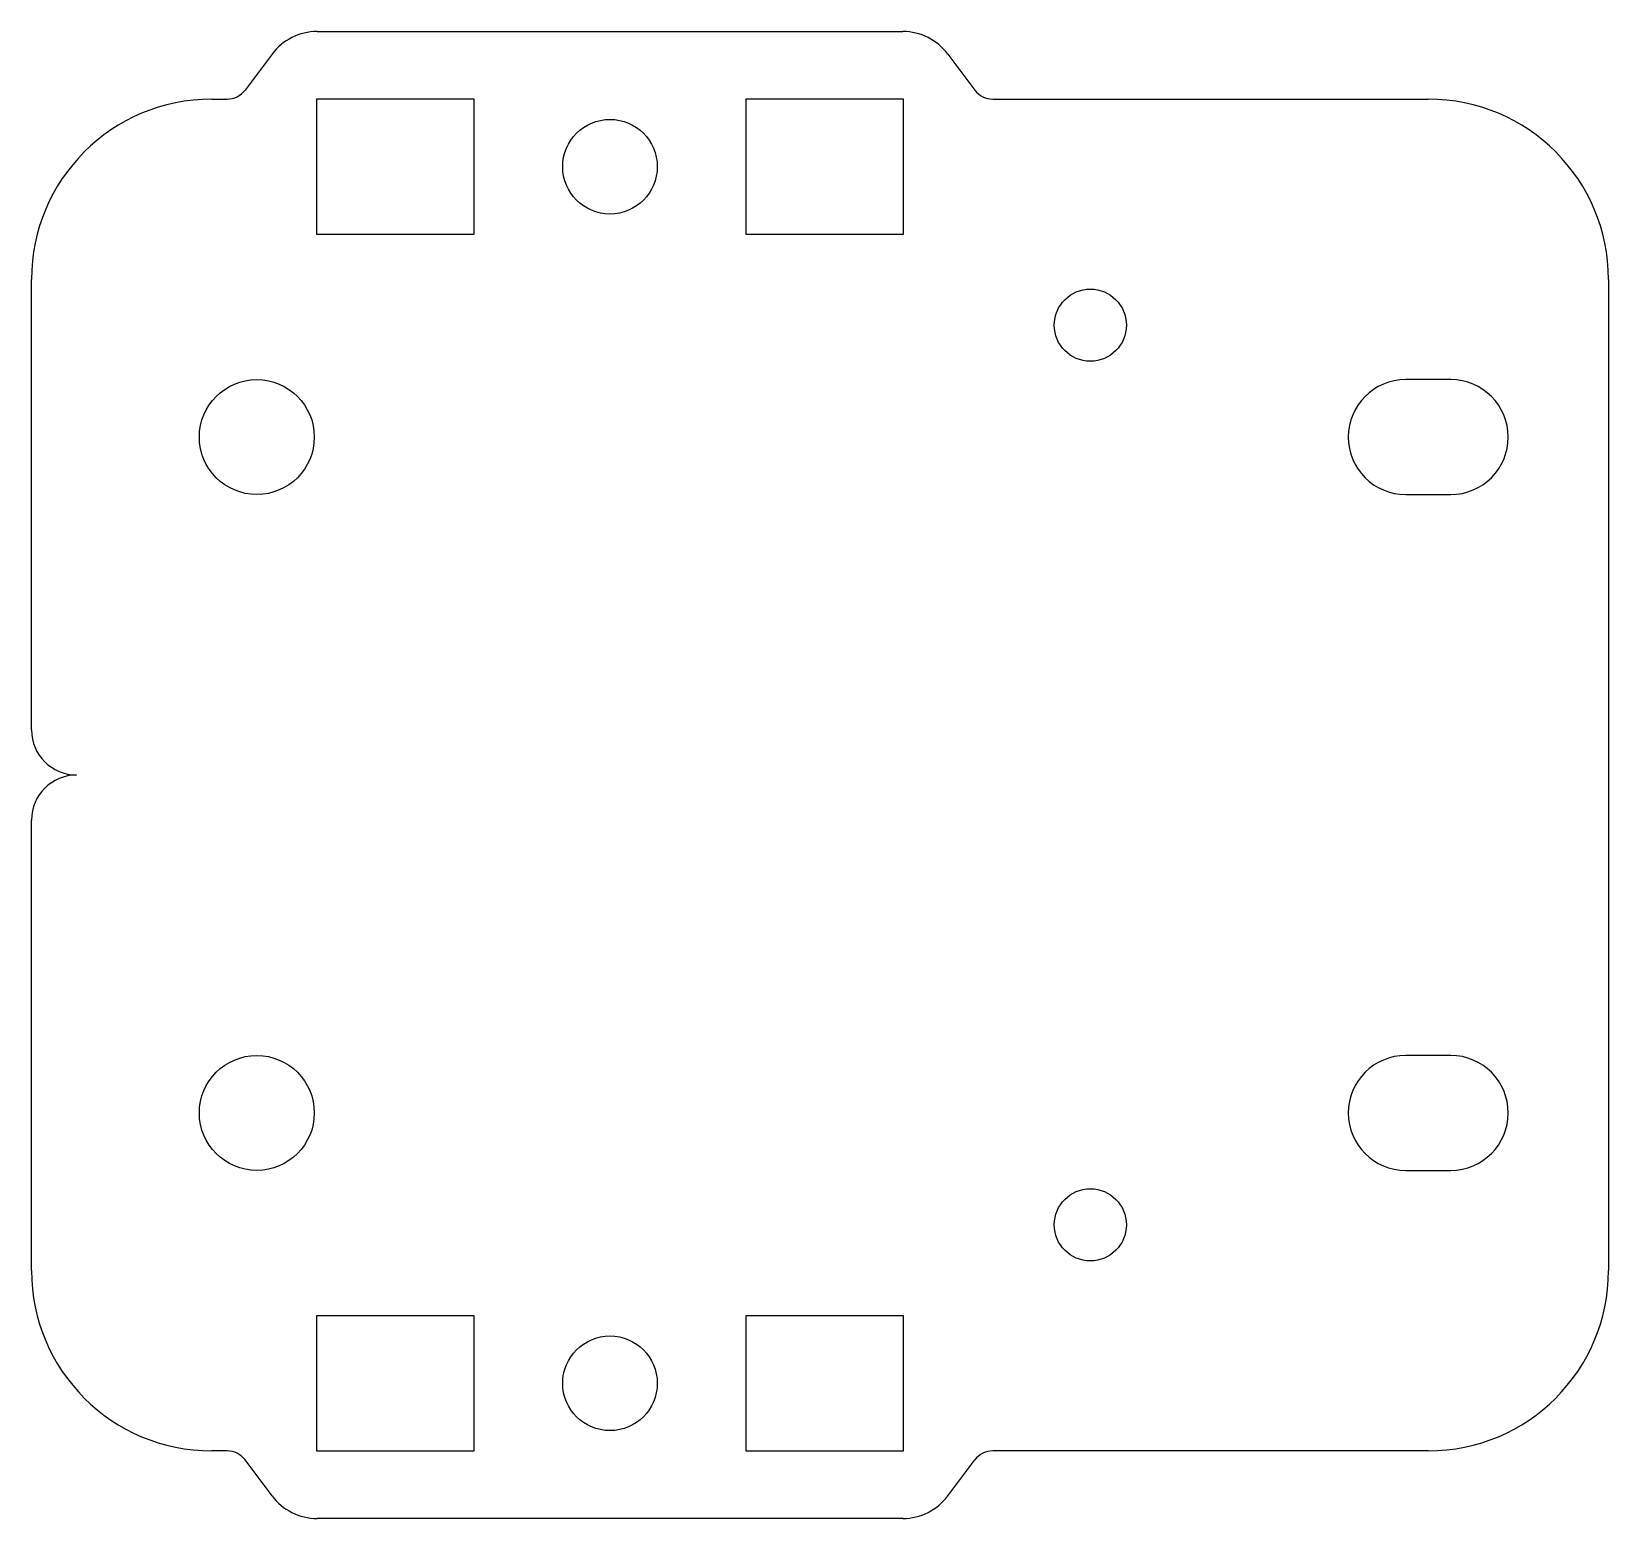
# Model space of a CAD drawing. Header units: millimetres. Extents: x -35 to 35, y -33 to 33.
import ezdxf

# ---------------------------------------------------------------- set-up
doc = ezdxf.new("R2010")
doc.units = ezdxf.units.MM

msp = doc.modelspace()

# ---------------------------------------------------------------- linework, layer by layer
at = {"color": 7, "linetype": 'Continuous', "lineweight": 25}
for p, q in [((-22.323, 33), (3.677, 33)), ((-24.323, 32), (-25.523, 30.4)), ((5.677, 32), (6.877, 30.4)), ((-27, 30), (-26.323, 30)), ((-22.355, 30), (-22.355, 24)), ((-15.355, 30), (-22.355, 30)), ((-15.355, 24), (-15.355, 30)), ((-3.291, 30), (-3.291, 24)), ((3.709, 30), (-3.291, 30)), ((3.709, 24), (3.709, 30)), ((7.677, 30), (27, 30)), ((-22.355, 24), (-15.355, 24)), ((-3.291, 24), (3.709, 24)), ((-35, 2), (-35, 22)), ((35, 22), (35, -22)), ((28, 17.55), (26, 17.55)), ((26, 12.45), (28, 12.45)), ((-35, -22), (-35, -2)), ((28, -12.45), (26, -12.45)), ((26, -17.55), (28, -17.55)), ((-22.355, -24), (-22.355, -30)), ((-15.355, -24), (-22.355, -24)), ((-15.355, -30), (-15.355, -24)), ((-3.291, -24), (-3.291, -30)), ((3.709, -24), (-3.291, -24)), ((3.709, -30), (3.709, -24)), ((-26.323, -30), (-27, -30)), ((-22.355, -30), (-15.355, -30)), ((-3.291, -30), (3.709, -30)), ((27, -30), (7.677, -30)), ((-24.323, -32), (-25.523, -30.4)), ((5.677, -32), (6.877, -30.4)), ((3.677, -33), (-22.323, -33))]:
    msp.add_line(p, q, dxfattribs=at)
for centre, radius in [((-9.323, 27), 2.1), ((12, 19.967), 1.6), ((-25, 15), 2.55), ((-25, -15), 2.55), ((12, -19.967), 1.6), ((-9.323, -27), 2.1)]:
    msp.add_circle(centre, radius, dxfattribs=at)
for centre, radius, start, end in [((-22.323, 30.5), 2.5, 90, 143.1301), ((3.677, 30.5), 2.5, 36.8699, 90), ((-26.323, 31), 1, 270, 323.1301), ((7.677, 31), 1, 216.8699, 270), ((-27, 22), 8, 90, 180), ((27, 22), 8, 0, 90), ((26, 15), 2.55, 90, 270), ((28, 15), 2.55, 270, 90), ((-33, 2), 2, 180, 270), ((-33, -2), 2, 90, 180), ((26, -15), 2.55, 90, 270), ((28, -15), 2.55, 270, 90), ((-27, -22), 8, 180, 270), ((27, -22), 8, 270, 0), ((-26.323, -31), 1, 36.8699, 90), ((7.677, -31), 1, 90, 143.1301), ((-22.323, -30.5), 2.5, 216.8699, 270), ((3.677, -30.5), 2.5, 270, 323.1301)]:
    msp.add_arc(centre, radius, start, end, dxfattribs=at)

doc.saveas('drawing.dxf')
